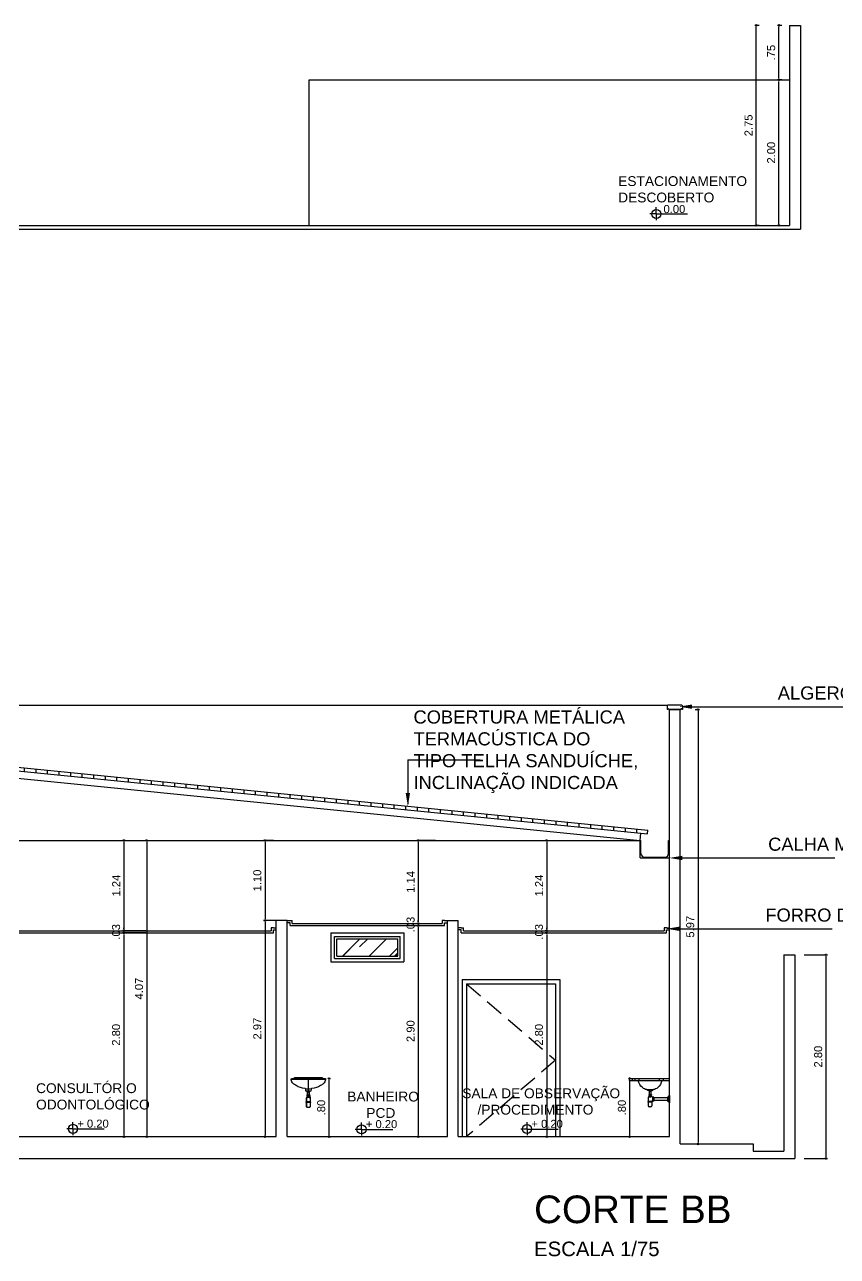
# Model space of a CAD drawing. Header units: millimetres. Extents: x 2125 to 3408, y 1171 to 1686.
# Drawn here: x 2574.55 to 2585.71, y 1492.96 to 1509.88 of the extents above; entities that cross this region are included whole.
import ezdxf

# ---------------------------------------------------------------- set-up
doc = ezdxf.new("R2010")
doc.units = ezdxf.units.MM
doc.linetypes.add('CONTINU', pattern=[0])
doc.linetypes.add('HIDDEN', pattern=[0.375, 0.25, -0.125])
for name, color, linetype in [('cobertura', 1, 'Continuous'), ('cotas', 7, 'Continuous'), ('ESQUADRIA', 3, 'Continuous'), ('Esquadrias_Portas', 2, 'Continuous'), ('LAYOUT', 7, 'Continuous'), ('PAREDE', 4, 'Continuous'), ('Piso_Calçada', 3, 'Continuous'), ('TEXTO01', 7, 'Continuous'), ('TEXTO02', 3, 'Continuous'), ('TEXTO03', 2, 'Continuous')]:
    doc.layers.add(name, color=color, linetype=linetype)
doc.styles.add('ROMANS', font='arial.ttf')
doc.styles.get("Standard").update_dxf_attribs({"font": 'arial.ttf'})
doc.styles.add('TEXTO1', font='swissko.ttf', dxfattribs={"width": 0.6, "height": 0.1})
doc.dimstyles.new('ESCALA75', dxfattribs={"dimtxt": 0.11, "dimasz": 0.02, "dimexe": 0.02, "dimexo": 0.04, "dimgap": 0.05, "dimtad": 1, "dimzin": 4, "dimdsep": 46, "dimtxsty": 'ROMANS', "dimblk1": 'PPC', "dimblk2": 'PPC', "dimsah": 1, "dimcen": 0.02, "dimclrd": 7, "dimclre": 7, "dimclrt": 3, "dimazin": 1, "dimtfac": 1, "dimtix": 1, "dimtmove": 0, "dimatfit": 3, "dimldrblk": 'PPC', "dimfxl": 0, "dimtolj": 1, "dimtzin": 12, "dimarcsym": 0})

# ---------------------------------------------------------------- blocks, each defined once
blk = doc.blocks.new('PPC')
at = {"color": 2}
blk.add_circle((0, 0), 0.5, dxfattribs=at)
blk = doc.blocks.new('*D357')
at = {"color": 7, "lineweight": -2, "transparency": 16777216}
for p, q in [((2582.86, 1495.4), (2582.88, 1495.4)), ((2582.86, 1495.38), (2582.86, 1494.62)), ((2582.904, 1494.6), (2582.84, 1494.6))]:
    blk.add_line(p, q, dxfattribs=at)
at = {"layer": 'DEFPOINTS', "color": 0, "transparency": 16777216}
for p in [(2582.855, 1495.4), (2582.86, 1494.6), (2582.944, 1494.6)]:
    blk.add_point(p, dxfattribs=at)
at = {"color": 7, "lineweight": -2, "transparency": 16777216, "xscale": 0.02, "yscale": 0.02, "zscale": 0.02}
for p, rotation in [((2582.86, 1495.4), 90), ((2582.86, 1494.6), 270)]:
    blk.add_blockref('PPC', p, dxfattribs=dict(at, rotation=rotation))
at = {"color": 3, "transparency": 16777216, "insert": (2582.754, 1495), "char_height": 0.11, "attachment_point": 5, "rotation": 90, "style": 'ROMANS'}
blk.add_mtext('\\A1;.80', dxfattribs=at)
blk = doc.blocks.new('*D358')
at = {"color": 7, "lineweight": -2, "transparency": 16777216}
for p, q in [((2578.729, 1495.4), (2578.749, 1495.4)), ((2578.729, 1495.38), (2578.729, 1494.62)), ((2578.729, 1494.6), (2578.749, 1494.6))]:
    blk.add_line(p, q, dxfattribs=at)
at = {"layer": 'DEFPOINTS', "color": 0, "transparency": 16777216}
for p in [(2578.706, 1495.4), (2578.706, 1494.6), (2578.729, 1494.6)]:
    blk.add_point(p, dxfattribs=at)
at = {"color": 7, "lineweight": -2, "transparency": 16777216, "xscale": 0.02, "yscale": 0.02, "zscale": 0.02}
for p, rotation in [((2578.729, 1495.4), 90), ((2578.729, 1494.6), 270)]:
    blk.add_blockref('PPC', p, dxfattribs=dict(at, rotation=rotation))
at = {"color": 3, "transparency": 16777216, "insert": (2578.623, 1495), "char_height": 0.11, "attachment_point": 5, "rotation": 90, "style": 'ROMANS'}
blk.add_mtext('\\A1;.80', dxfattribs=at)
blk = doc.blocks.new('*D359')
at = {"color": 7, "lineweight": -2, "transparency": 16777216}
for p, q in [((2577.966, 1498.67), (2577.831, 1498.67)), ((2577.851, 1498.65), (2577.851, 1497.59)), ((2578.151, 1497.57), (2577.831, 1497.57))]:
    blk.add_line(p, q, dxfattribs=at)
at = {"layer": 'DEFPOINTS', "color": 0, "transparency": 16777216}
for p in [(2578.006, 1498.67), (2577.851, 1497.57), (2578.612, 1497.57)]:
    blk.add_point(p, dxfattribs=at)
at = {"color": 7, "lineweight": -2, "transparency": 16777216, "xscale": 0.02, "yscale": 0.02, "zscale": 0.02}
for p, rotation in [((2577.851, 1498.67), 90), ((2577.851, 1497.57), 270)]:
    blk.add_blockref('PPC', p, dxfattribs=dict(at, rotation=rotation))
at = {"color": 3, "transparency": 16777216, "insert": (2577.745, 1498.12), "char_height": 0.11, "attachment_point": 5, "rotation": 90, "style": 'ROMANS'}
blk.add_mtext('\\A1;1.10', dxfattribs=at)
blk = doc.blocks.new('*D360')
at = {"color": 7, "lineweight": -2, "transparency": 16777216}
for p, q in [((2577.966, 1497.57), (2577.831, 1497.57)), ((2577.851, 1497.55), (2577.851, 1494.62)), ((2577.966, 1494.6), (2577.831, 1494.6))]:
    blk.add_line(p, q, dxfattribs=at)
at = {"layer": 'DEFPOINTS', "color": 0, "transparency": 16777216}
for p in [(2578.006, 1497.57), (2577.851, 1494.6), (2578.006, 1494.6)]:
    blk.add_point(p, dxfattribs=at)
at = {"color": 7, "lineweight": -2, "transparency": 16777216, "xscale": 0.02, "yscale": 0.02, "zscale": 0.02}
for p, rotation in [((2577.851, 1497.57), 90), ((2577.851, 1494.6), 270)]:
    blk.add_blockref('PPC', p, dxfattribs=dict(at, rotation=rotation))
at = {"color": 3, "transparency": 16777216, "insert": (2577.745, 1496.085), "char_height": 0.11, "attachment_point": 5, "rotation": 90, "style": 'ROMANS'}
blk.add_mtext('\\A1;2.97', dxfattribs=at)
blk = doc.blocks.new('*D361')
at = {"color": 7, "lineweight": -2, "transparency": 16777216}
for p, q in [((2575.911, 1498.67), (2575.891, 1498.67)), ((2575.911, 1498.65), (2575.911, 1497.45)), ((2576.211, 1497.43), (2575.891, 1497.43))]:
    blk.add_line(p, q, dxfattribs=at)
at = {"layer": 'DEFPOINTS', "color": 0, "transparency": 16777216}
for p in [(2575.918, 1498.67), (2575.911, 1497.43), (2576.523, 1497.43)]:
    blk.add_point(p, dxfattribs=at)
at = {"color": 7, "lineweight": -2, "transparency": 16777216, "xscale": 0.02, "yscale": 0.02, "zscale": 0.02}
for p, rotation in [((2575.911, 1498.67), 90), ((2575.911, 1497.43), 270)]:
    blk.add_blockref('PPC', p, dxfattribs=dict(at, rotation=rotation))
at = {"color": 3, "transparency": 16777216, "insert": (2575.806, 1498.05), "char_height": 0.11, "attachment_point": 5, "rotation": 90, "style": 'ROMANS'}
blk.add_mtext('\\A1;1.24', dxfattribs=at)
blk = doc.blocks.new('*D362')
at = {"color": 7, "lineweight": -2, "transparency": 16777216}
for p, q in [((2575.929, 1497.43), (2575.891, 1497.43)), ((2575.919, 1497.4), (2575.891, 1497.4)), ((2575.911, 1497.45), (2575.911, 1497.47)), ((2575.911, 1497.43), (2575.911, 1497.4)), ((2575.911, 1497.38), (2575.911, 1497.36))]:
    blk.add_line(p, q, dxfattribs=at)
at = {"layer": 'DEFPOINTS', "color": 0, "transparency": 16777216}
for p in [(2575.911, 1497.4), (2575.959, 1497.4), (2575.969, 1497.43)]:
    blk.add_point(p, dxfattribs=at)
at = {"color": 7, "lineweight": -2, "transparency": 16777216, "xscale": 0.02, "yscale": 0.02, "zscale": 0.02}
for p, rotation in [((2575.911, 1497.43), 270), ((2575.911, 1497.4), 90)]:
    blk.add_blockref('PPC', p, dxfattribs=dict(at, rotation=rotation))
at = {"color": 3, "transparency": 16777216, "insert": (2575.805, 1497.415), "char_height": 0.11, "attachment_point": 5, "rotation": 90, "style": 'ROMANS'}
blk.add_mtext('\\A1;.03', dxfattribs=at)
blk = doc.blocks.new('*D363')
at = {"color": 7, "lineweight": -2, "transparency": 16777216}
for p, q in [((2576.211, 1497.4), (2575.891, 1497.4)), ((2575.911, 1497.38), (2575.911, 1494.62)), ((2575.911, 1494.6), (2575.931, 1494.6))]:
    blk.add_line(p, q, dxfattribs=at)
at = {"layer": 'DEFPOINTS', "color": 0, "transparency": 16777216}
for p in [(2576.513, 1497.4), (2575.907, 1494.6), (2575.911, 1494.6)]:
    blk.add_point(p, dxfattribs=at)
at = {"color": 7, "lineweight": -2, "transparency": 16777216, "xscale": 0.02, "yscale": 0.02, "zscale": 0.02}
for p, rotation in [((2575.911, 1497.4), 90), ((2575.911, 1494.6), 270)]:
    blk.add_blockref('PPC', p, dxfattribs=dict(at, rotation=rotation))
at = {"color": 3, "transparency": 16777216, "insert": (2575.805, 1496), "char_height": 0.11, "attachment_point": 5, "rotation": 90, "style": 'ROMANS'}
blk.add_mtext('\\A1;2.80', dxfattribs=at)
blk = doc.blocks.new('*D364')
at = {"color": 7, "lineweight": -2, "transparency": 16777216}
for p, q in [((2579.796, 1497.5), (2579.977, 1497.5)), ((2579.957, 1497.48), (2579.957, 1494.62)), ((2579.957, 1494.6), (2579.937, 1494.6))]:
    blk.add_line(p, q, dxfattribs=at)
at = {"layer": 'DEFPOINTS', "color": 0, "transparency": 16777216}
for p in [(2579.756, 1497.5), (2579.957, 1494.6), (2579.957, 1494.6)]:
    blk.add_point(p, dxfattribs=at)
at = {"color": 7, "lineweight": -2, "transparency": 16777216, "xscale": 0.02, "yscale": 0.02, "zscale": 0.02}
for p, rotation in [((2579.957, 1497.5), 90), ((2579.957, 1494.6), 270)]:
    blk.add_blockref('PPC', p, dxfattribs=dict(at, rotation=rotation))
at = {"color": 3, "transparency": 16777216, "insert": (2579.851, 1496.05), "char_height": 0.11, "attachment_point": 5, "rotation": 90, "style": 'ROMANS'}
blk.add_mtext('\\A1;2.90', dxfattribs=at)
blk = doc.blocks.new('*D365')
at = {"color": 7, "lineweight": -2, "transparency": 16777216}
for p, q in [((2580.192, 1498.67), (2579.937, 1498.67)), ((2579.957, 1498.65), (2579.957, 1497.55)), ((2579.968, 1497.53), (2579.937, 1497.53))]:
    blk.add_line(p, q, dxfattribs=at)
at = {"layer": 'DEFPOINTS', "color": 0, "transparency": 16777216}
for p in [(2580.232, 1498.67), (2579.957, 1497.53), (2580.008, 1497.53)]:
    blk.add_point(p, dxfattribs=at)
at = {"color": 7, "lineweight": -2, "transparency": 16777216, "xscale": 0.02, "yscale": 0.02, "zscale": 0.02}
for p, rotation in [((2579.957, 1498.67), 90), ((2579.957, 1497.53), 270)]:
    blk.add_blockref('PPC', p, dxfattribs=dict(at, rotation=rotation))
at = {"color": 3, "transparency": 16777216, "insert": (2579.852, 1498.1), "char_height": 0.11, "attachment_point": 5, "rotation": 90, "style": 'ROMANS'}
blk.add_mtext('\\A1;1.14', dxfattribs=at)
blk = doc.blocks.new('*D366')
at = {"color": 7, "lineweight": -2, "transparency": 16777216}
for p, q in [((2579.957, 1497.55), (2579.957, 1497.57)), ((2579.968, 1497.53), (2579.937, 1497.53)), ((2579.957, 1497.53), (2579.957, 1497.5)), ((2579.957, 1497.5), (2579.977, 1497.5)), ((2579.957, 1497.48), (2579.957, 1497.46))]:
    blk.add_line(p, q, dxfattribs=at)
at = {"layer": 'DEFPOINTS', "color": 0, "transparency": 16777216}
for p in [(2579.957, 1497.5), (2579.957, 1497.5), (2580.008, 1497.53)]:
    blk.add_point(p, dxfattribs=at)
at = {"color": 7, "lineweight": -2, "transparency": 16777216, "xscale": 0.02, "yscale": 0.02, "zscale": 0.02}
for p, rotation in [((2579.957, 1497.53), 270), ((2579.957, 1497.5), 90)]:
    blk.add_blockref('PPC', p, dxfattribs=dict(at, rotation=rotation))
at = {"color": 3, "transparency": 16777216, "insert": (2579.851, 1497.515), "char_height": 0.11, "attachment_point": 5, "rotation": 90, "style": 'ROMANS'}
blk.add_mtext('\\A1;.03', dxfattribs=at)
blk = doc.blocks.new('*D367')
at = {"color": 7, "lineweight": -2, "transparency": 16777216}
for p, q in [((2581.721, 1498.67), (2581.701, 1498.67)), ((2581.721, 1498.65), (2581.721, 1497.45)), ((2581.721, 1497.43), (2581.701, 1497.43))]:
    blk.add_line(p, q, dxfattribs=at)
at = {"layer": 'DEFPOINTS', "color": 0, "transparency": 16777216}
for p in [(2581.721, 1498.67), (2581.721, 1497.43), (2581.721, 1497.43)]:
    blk.add_point(p, dxfattribs=at)
at = {"color": 7, "lineweight": -2, "transparency": 16777216, "xscale": 0.02, "yscale": 0.02, "zscale": 0.02}
for p, rotation in [((2581.721, 1498.67), 90), ((2581.721, 1497.43), 270)]:
    blk.add_blockref('PPC', p, dxfattribs=dict(at, rotation=rotation))
at = {"color": 3, "transparency": 16777216, "insert": (2581.616, 1498.05), "char_height": 0.11, "attachment_point": 5, "rotation": 90, "style": 'ROMANS'}
blk.add_mtext('\\A1;1.24', dxfattribs=at)
blk = doc.blocks.new('*D368')
at = {"color": 7, "lineweight": -2, "transparency": 16777216}
for p, q in [((2581.721, 1497.43), (2581.701, 1497.43)), ((2581.721, 1497.4), (2581.701, 1497.4)), ((2581.721, 1497.45), (2581.721, 1497.47)), ((2581.721, 1497.43), (2581.721, 1497.4)), ((2581.721, 1497.38), (2581.721, 1497.36))]:
    blk.add_line(p, q, dxfattribs=at)
at = {"layer": 'DEFPOINTS', "color": 0, "transparency": 16777216}
for p in [(2581.721, 1497.43), (2581.721, 1497.4), (2581.721, 1497.4)]:
    blk.add_point(p, dxfattribs=at)
at = {"color": 7, "lineweight": -2, "transparency": 16777216, "xscale": 0.02, "yscale": 0.02, "zscale": 0.02}
for p, rotation in [((2581.721, 1497.43), 270), ((2581.721, 1497.4), 90)]:
    blk.add_blockref('PPC', p, dxfattribs=dict(at, rotation=rotation))
at = {"color": 3, "transparency": 16777216, "insert": (2581.615, 1497.415), "char_height": 0.11, "attachment_point": 5, "rotation": 90, "style": 'ROMANS'}
blk.add_mtext('\\A1;.03', dxfattribs=at)
blk = doc.blocks.new('*D369')
at = {"color": 7, "lineweight": -2, "transparency": 16777216}
for p, q in [((2581.721, 1497.4), (2581.701, 1497.4)), ((2581.721, 1497.38), (2581.721, 1494.62)), ((2582.021, 1494.6), (2581.701, 1494.6))]:
    blk.add_line(p, q, dxfattribs=at)
at = {"layer": 'DEFPOINTS', "color": 0, "transparency": 16777216}
for p in [(2581.721, 1497.4), (2581.721, 1494.6), (2582.327, 1494.6)]:
    blk.add_point(p, dxfattribs=at)
at = {"color": 7, "lineweight": -2, "transparency": 16777216, "xscale": 0.02, "yscale": 0.02, "zscale": 0.02}
for p, rotation in [((2581.721, 1497.4), 90), ((2581.721, 1494.6), 270)]:
    blk.add_blockref('PPC', p, dxfattribs=dict(at, rotation=rotation))
at = {"color": 3, "transparency": 16777216, "insert": (2581.615, 1496), "char_height": 0.11, "attachment_point": 5, "rotation": 90, "style": 'ROMANS'}
blk.add_mtext('\\A1;2.80', dxfattribs=at)
blk = doc.blocks.new('*D370')
at = {"color": 7, "lineweight": -2, "transparency": 16777216}
for p, q in [((2583.76, 1500.47), (2583.82, 1500.47)), ((2583.8, 1500.45), (2583.8, 1494.52)), ((2583.76, 1494.5), (2583.82, 1494.5))]:
    blk.add_line(p, q, dxfattribs=at)
at = {"layer": 'DEFPOINTS', "color": 0, "transparency": 16777216}
for p in [(2583.669, 1500.47), (2583.556, 1494.5), (2583.8, 1494.5)]:
    blk.add_point(p, dxfattribs=at)
at = {"color": 7, "lineweight": -2, "transparency": 16777216, "xscale": 0.02, "yscale": 0.02, "zscale": 0.02}
for p, rotation in [((2583.8, 1500.47), 90), ((2583.8, 1494.5), 270)]:
    blk.add_blockref('PPC', p, dxfattribs=dict(at, rotation=rotation))
at = {"color": 3, "transparency": 16777216, "insert": (2583.693, 1497.485), "char_height": 0.11, "attachment_point": 5, "rotation": 90, "style": 'ROMANS'}
blk.add_mtext('\\A1;5.97', dxfattribs=at)
blk = doc.blocks.new('*D371')
at = {"color": 7, "lineweight": -2, "transparency": 16777216}
for p, q in [((2585.257, 1497.1), (2585.577, 1497.1)), ((2585.557, 1497.08), (2585.557, 1494.32)), ((2585.257, 1494.3), (2585.577, 1494.3))]:
    blk.add_line(p, q, dxfattribs=at)
at = {"layer": 'DEFPOINTS', "color": 0, "transparency": 16777216}
for p in [(2585.131, 1497.1), (2585.131, 1494.3), (2585.557, 1494.3)]:
    blk.add_point(p, dxfattribs=at)
at = {"color": 7, "lineweight": -2, "transparency": 16777216, "xscale": 0.02, "yscale": 0.02, "zscale": 0.02}
for p, rotation in [((2585.557, 1497.1), 90), ((2585.557, 1494.3), 270)]:
    blk.add_blockref('PPC', p, dxfattribs=dict(at, rotation=rotation))
at = {"color": 3, "transparency": 16777216, "insert": (2585.451, 1495.7), "char_height": 0.11, "attachment_point": 5, "rotation": 90, "style": 'ROMANS'}
blk.add_mtext('\\A1;2.80', dxfattribs=at)
blk = doc.blocks.new('*D394')
at = {"color": 7, "lineweight": -2, "transparency": 16777216}
for p, q in [((2576.226, 1498.67), (2576.206, 1498.67)), ((2576.226, 1498.65), (2576.226, 1494.62)), ((2576.226, 1494.6), (2576.206, 1494.6))]:
    blk.add_line(p, q, dxfattribs=at)
at = {"layer": 'DEFPOINTS', "color": 0, "transparency": 16777216}
for p in [(2576.226, 1498.67), (2576.226, 1494.6), (2576.226, 1494.6)]:
    blk.add_point(p, dxfattribs=at)
at = {"color": 7, "lineweight": -2, "transparency": 16777216, "xscale": 0.02, "yscale": 0.02, "zscale": 0.02}
for p, rotation in [((2576.226, 1498.67), 90), ((2576.226, 1494.6), 270)]:
    blk.add_blockref('PPC', p, dxfattribs=dict(at, rotation=rotation))
at = {"color": 3, "transparency": 16777216, "insert": (2576.12, 1496.635), "char_height": 0.11, "attachment_point": 5, "rotation": 90, "style": 'ROMANS'}
blk.add_mtext('\\A1;4.07', dxfattribs=at)
blk = doc.blocks.new('new block4')
at = {"layer": 'TEXTO01'}
h = blk.add_hatch(dxfattribs=at)
h.set_pattern_fill('ANGLE', color=256)
h.set_pattern_definition([(0, (-2260.456, -913.906), (0, 6.985), [5.08, -1.905]), (90, (-2260.456, -913.906), (-6.985, 4e-16), [5.08, -1.905])])
h.paths.add_polyline_path([(0, 0), (0, -0.062, 0.414214), (0.062, 0)])
h.paths.add_polyline_path([(0, 0), (0, 0.062, 0.414214), (-0.062, 0)])
for q in [(-0.086, 0), (0, 0.093), (0.429, 0), (0, -0.085)]:
    blk.add_line((0, 0), q, dxfattribs=at)
blk.add_circle((0, 0), 0.0624, dxfattribs=at)
blk = doc.blocks.new('SIFAO-F')
at = {"color": 7}
for p, q in [((0.018, 0), (-0.018, 0)), ((0.018, 0), (0.018, -0.007)), ((-0.03, -0.149), (-0.03, -0.154)), ((-0.03, -0.149), (0.03, -0.149)), ((-0.03, -0.154), (0.03, -0.154)), ((-0.025, -0.093), (-0.025, -0.149)), ((-0.025, -0.159), (0.025, -0.159)), ((-0.025, -0.159), (-0.025, -0.21)), ((-0.018, 0), (-0.018, -0.007)), ((0.018, -0.007), (-0.018, -0.007)), ((-0.018, -0.052), (-0.018, -0.059)), ((0.018, -0.052), (-0.018, -0.052)), ((0.018, -0.059), (-0.018, -0.059)), ((-0.018, -0.072), (-0.018, -0.079)), ((0.018, -0.072), (-0.018, -0.072)), ((0.018, -0.079), (-0.018, -0.079)), ((-0.017, -0.085), (0.017, -0.085)), ((-0.015, -0.007), (-0.015, -0.01)), ((0.015, -0.01), (-0.015, -0.01)), ((-0.015, -0.059), (-0.015, -0.062)), ((0.015, -0.062), (-0.015, -0.062)), ((-0.015, -0.079), (-0.015, -0.082)), ((0.015, -0.082), (-0.015, -0.082)), ((-0.012, -0.01), (-0.012, -0.052)), ((-0.012, -0.062), (-0.012, -0.072)), ((-0.012, -0.082), (-0.012, -0.085)), ((0.012, -0.085), (-0.012, -0.085)), ((0.012, -0.01), (0.012, -0.052)), ((0.012, -0.062), (0.012, -0.072)), ((0.012, -0.082), (0.012, -0.085)), ((0.015, -0.007), (0.015, -0.01)), ((0.015, -0.059), (0.015, -0.062)), ((0.015, -0.079), (0.015, -0.082)), ((0.018, -0.052), (0.018, -0.059)), ((0.018, -0.072), (0.018, -0.079)), ((0.025, -0.093), (0.025, -0.149)), ((0.025, -0.159), (0.025, -0.21)), ((0.03, -0.149), (0.03, -0.154)), ((-0.01, -0.225), (0.01, -0.225))]:
    blk.add_line(p, q, dxfattribs=at)
for centre, radius, start, end in [((-0.03, -0.159), 0.005, 0, 90), ((-0.017, -0.093), 0.008, 90, 180), ((0.017, -0.093), 0.008, 0, 90), ((0.03, -0.159), 0.005, 90, 180), ((-0.01, -0.21), 0.015, 180, 270), ((0.01, -0.21), 0.015, 270, 0)]:
    blk.add_arc(centre, radius, start, end, dxfattribs=at)
blk = doc.blocks.new('*D981')
at = {"color": 7, "lineweight": -2, "transparency": 16777216}
for p, q in [((2584.911, 1509.121), (2584.891, 1509.121)), ((2584.911, 1507.141), (2584.911, 1509.101)), ((2584.911, 1507.121), (2584.891, 1507.121))]:
    blk.add_line(p, q, dxfattribs=at)
at = {"layer": 'DEFPOINTS', "color": 0, "transparency": 16777216}
for p in [(2584.911, 1509.121), (2584.911, 1509.121), (2584.911, 1507.121)]:
    blk.add_point(p, dxfattribs=at)
at = {"color": 7, "lineweight": -2, "transparency": 16777216, "xscale": 0.02, "yscale": 0.02, "zscale": 0.02}
for p, rotation in [((2584.911, 1509.121), 90), ((2584.911, 1507.121), 270)]:
    blk.add_blockref('PPC', p, dxfattribs=dict(at, rotation=rotation))
at = {"color": 3, "transparency": 16777216, "insert": (2584.805, 1508.121), "char_height": 0.11, "attachment_point": 5, "rotation": 90, "style": 'ROMANS'}
blk.add_mtext('\\A1;2.00', dxfattribs=at)
blk = doc.blocks.new('*D982')
at = {"color": 7, "lineweight": -2, "transparency": 16777216}
for p, q in [((2584.951, 1509.871), (2584.891, 1509.871)), ((2584.911, 1509.141), (2584.911, 1509.851)), ((2584.951, 1509.121), (2584.891, 1509.121))]:
    blk.add_line(p, q, dxfattribs=at)
at = {"layer": 'DEFPOINTS', "color": 0, "transparency": 16777216}
for p in [(2584.911, 1509.871), (2585.056, 1509.871), (2585.056, 1509.121)]:
    blk.add_point(p, dxfattribs=at)
at = {"color": 7, "lineweight": -2, "transparency": 16777216, "xscale": 0.02, "yscale": 0.02, "zscale": 0.02}
for p, rotation in [((2584.911, 1509.871), 90), ((2584.911, 1509.121), 270)]:
    blk.add_blockref('PPC', p, dxfattribs=dict(at, rotation=rotation))
at = {"color": 3, "transparency": 16777216, "insert": (2584.805, 1509.496), "char_height": 0.11, "attachment_point": 5, "rotation": 90, "style": 'ROMANS'}
blk.add_mtext('\\A1;.75', dxfattribs=at)
blk = doc.blocks.new('*D983')
at = {"color": 7, "lineweight": -2, "transparency": 16777216}
for p, q in [((2584.64, 1509.871), (2584.58, 1509.871)), ((2584.6, 1507.141), (2584.6, 1509.851)), ((2584.64, 1507.121), (2584.58, 1507.121))]:
    blk.add_line(p, q, dxfattribs=at)
at = {"layer": 'DEFPOINTS', "color": 0, "transparency": 16777216}
for p in [(2584.6, 1509.871), (2585.056, 1509.871), (2585.056, 1507.121)]:
    blk.add_point(p, dxfattribs=at)
at = {"color": 7, "lineweight": -2, "transparency": 16777216, "xscale": 0.02, "yscale": 0.02, "zscale": 0.02}
for p, rotation in [((2584.6, 1509.871), 90), ((2584.6, 1507.121), 270)]:
    blk.add_blockref('PPC', p, dxfattribs=dict(at, rotation=rotation))
at = {"color": 3, "transparency": 16777216, "insert": (2584.494, 1508.496), "char_height": 0.11, "attachment_point": 5, "rotation": 90, "style": 'ROMANS'}
blk.add_mtext('\\A1;2.75', dxfattribs=at)
blk = doc.blocks.new('A$C5BE32366')
at = {"color": 7}
for p, q in [((0.012, 0.225), (0.048, 0.225)), ((0.012, 0.225), (0.012, 0.218)), ((0.012, 0.218), (0.048, 0.218)), ((0.012, 0.173), (0.012, 0.166)), ((0.012, 0.173), (0.048, 0.173)), ((0.015, 0.218), (0.015, 0.215)), ((0.015, 0.215), (0.045, 0.215)), ((0.018, 0.215), (0.018, 0.173)), ((0.042, 0.215), (0.042, 0.173)), ((0.045, 0.218), (0.045, 0.215)), ((0.048, 0.225), (0.048, 0.218)), ((0.048, 0.173), (0.048, 0.166)), ((0, 0.076), (0, 0.071)), ((0.06, 0.076), (0, 0.076)), ((0.06, 0.071), (0, 0.071)), ((0.005, 0.132), (0.005, 0.076)), ((0.055, 0.066), (0.005, 0.066)), ((0.005, 0.066), (0.005, 0.015)), ((0.012, 0.166), (0.048, 0.166)), ((0.012, 0.153), (0.012, 0.146)), ((0.012, 0.153), (0.048, 0.153)), ((0.012, 0.146), (0.048, 0.146)), ((0.055, 0.14), (0.013, 0.14)), ((0.015, 0.166), (0.015, 0.163)), ((0.015, 0.163), (0.045, 0.163)), ((0.015, 0.146), (0.015, 0.143)), ((0.015, 0.143), (0.045, 0.143)), ((0.018, 0.163), (0.018, 0.153)), ((0.018, 0.143), (0.018, 0.14)), ((0.018, 0.14), (0.042, 0.14)), ((0.042, 0.163), (0.042, 0.153)), ((0.042, 0.143), (0.042, 0.14)), ((0.045, 0.166), (0.045, 0.163)), ((0.045, 0.146), (0.045, 0.143)), ((0.048, 0.153), (0.048, 0.146)), ((0.055, 0.066), (0.055, 0.015)), ((0.06, 0.076), (0.06, 0.071)), ((0.07, 0.133), (0.065, 0.133)), ((0.065, 0.133), (0.065, 0.083)), ((0.07, 0.083), (0.065, 0.083)), ((0.07, 0.136), (0.07, 0.08)), ((0.08, 0.136), (0.07, 0.136)), ((0.08, 0.08), (0.07, 0.08)), ((0.08, 0.136), (0.08, 0.08)), ((0.27, 0.127), (0.08, 0.127)), ((0.27, 0.089), (0.08, 0.089)), ((0.27, 0.132), (0.27, 0.084)), ((0.275, 0.137), (0.275, 0.079)), ((0.29, 0.153), (0.29, 0.063)), ((0.295, 0.158), (0.295, 0.058)), ((0.04, 0), (0.02, 0))]:
    blk.add_line(p, q, dxfattribs=at)
for centre, radius, start, end in [((0, 0.066), 0.005, 0, 90), ((0.013, 0.132), 0.008, 90, 180), ((0.02, 0.015), 0.015, 180, 270), ((0.04, 0.015), 0.015, 270, 0), ((0.052, 0.126), 0.0147, 30.5117, 79.5043), ((0.065, 0.076), 0.01, 90, 180), ((0.06, 0.066), 0.005, 90, 180), ((0.275, 0.132), 0.005, 90, 180), ((0.275, 0.084), 0.005, 180, 270), ((0.275, 0.152), 0.015, 270, 0), ((0.275, 0.064), 0.015, 0, 90), ((0.295, 0.153), 0.005, 90, 180), ((0.295, 0.063), 0.005, 180, 270)]:
    blk.add_arc(centre, radius, start, end, dxfattribs=at)

msp = doc.modelspace()

# ---------------------------------------------------------------- hatches: boundary and pattern name
h = msp.add_hatch()
h.set_pattern_fill('ANGLE', color=256)
h.set_pattern_definition([(0, (0.606, 0.622), (0, 6.985), [5.08, -1.905]), (90, (0.606, 0.622), (-6.985, 4e-16), [5.08, -1.905])])
h.paths.add_polyline_path([(2583.3456, 1498.4404), (2583.0656, 1498.4404, -0.4142136), (2583.0156, 1498.4904), (2583.0156, 1498.6704), (2583.0056, 1498.6704), (2583.0056, 1498.4304), (2583.4056, 1498.4304), (2583.4056, 1498.6704), (2583.3956, 1498.6704), (2583.3956, 1498.4904, -0.4142136)])
h = msp.add_hatch()
h.set_pattern_fill('AR-RROOF', color=1, scale=0.015, angle=45)
h.paths.add_polyline_path([(2539.9256, 1497.1204), (2539.0856, 1497.1204), (2539.0856, 1496.4804), (2539.9256, 1496.4804)])
h.paths.add_polyline_path([(2541.2756, 1497.1204), (2540.4356, 1497.1204), (2540.4356, 1496.4804), (2541.2756, 1496.4804)])
h.paths.add_polyline_path([(2543.1556, 1497.1204), (2542.2356, 1497.1204), (2542.2356, 1496.4804), (2543.1556, 1496.4804)])
h.paths.add_polyline_path([(2544.0756, 1497.1204), (2543.1556, 1497.1204), (2543.1556, 1496.4804), (2544.0756, 1496.4804)])
h.paths.add_polyline_path([(2546.4056, 1497.1204), (2545.4856, 1497.1204), (2545.4856, 1496.4804), (2546.4056, 1496.4804)])
h.paths.add_polyline_path([(2547.3256, 1497.1204), (2546.4056, 1497.1204), (2546.4056, 1496.4804), (2547.3256, 1496.4804)])
h.paths.add_polyline_path([(2549.7506, 1497.1204), (2548.9106, 1497.1204), (2548.9106, 1496.4804), (2549.7506, 1496.4804)])
h.paths.add_polyline_path([(2561.1056, 1497.1204), (2560.1856, 1497.1204), (2560.1856, 1496.4804), (2561.1056, 1496.4804)])
h.paths.add_polyline_path([(2562.0256, 1497.1204), (2561.1056, 1497.1204), (2561.1056, 1496.4804), (2562.0256, 1496.4804)])
h.paths.add_polyline_path([(2563.8256, 1497.3204), (2562.9856, 1497.3204), (2562.9856, 1497.0804), (2563.8256, 1497.0804)])
h.paths.add_polyline_path([(2565.6056, 1497.1204), (2564.6856, 1497.1204), (2564.6856, 1496.4804), (2565.6056, 1496.4804)])
h.paths.add_polyline_path([(2566.5256, 1497.1204), (2565.6056, 1497.1204), (2565.6056, 1496.4804), (2566.5256, 1496.4804)])
h.paths.add_polyline_path([(2568.4556, 1497.1204), (2567.5356, 1497.1204), (2567.5356, 1496.4804), (2568.4556, 1496.4804)])
h.paths.add_polyline_path([(2569.3756, 1497.1204), (2568.4556, 1497.1204), (2568.4556, 1496.4804), (2569.3756, 1496.4804)])
h.paths.add_polyline_path([(2579.6756, 1497.3204), (2578.8356, 1497.3204), (2578.8356, 1497.0804), (2579.6756, 1497.0804)])
h.paths.add_polyline_path([(2553.4056, 1496.7004), (2550.7056, 1496.7004), (2550.7056, 1494.6004), (2553.4056, 1494.6004)])
h.paths.add_polyline_path([(2553.4056, 1497.9004), (2550.7056, 1497.9004), (2550.7056, 1497.4704), (2550.7056, 1496.7304), (2553.4056, 1496.7304)])
h.paths.add_polyline_path([(2555.1056, 1497.9004), (2553.5556, 1497.9004), (2553.5556, 1497.2304), (2555.1056, 1497.2304)])
h.paths.add_polyline_path([(2555.1056, 1497.2004), (2553.5556, 1497.2004), (2553.5556, 1496.7304), (2555.1056, 1496.7304)])
h.paths.add_polyline_path([(2555.1056, 1496.7004), (2553.5556, 1496.7004), (2553.5556, 1494.6004), (2555.1056, 1494.6004)])
h.paths.add_polyline_path([(2557.9056, 1497.4704), (2557.9056, 1497.9004), (2555.1356, 1497.9004), (2555.1356, 1496.7304), (2557.9056, 1496.7304)])
h.paths.add_polyline_path([(2557.9056, 1496.7004), (2555.1356, 1496.7004), (2555.1356, 1494.6004), (2557.9056, 1494.6004)])
h.paths.add_polyline_path([(2556.136, 1494.7045, -1), (2556.0111, 1494.7045, -1)], flags=16)
h.paths.add_polyline_path([(2552.8076, 1496.1893), (2552.8076, 1496.5434), (2552.5809, 1496.5434), (2552.5809, 1496.1893)], flags=24)
h.paths.add_polyline_path([(2550.9938, 1495.8596), (2550.9938, 1496.2137), (2550.7671, 1496.2137), (2550.7671, 1495.8596)], flags=24)
h.paths.add_polyline_path([(2551.8513, 1496.4658), (2551.8513, 1496.8199), (2551.6246, 1496.8199), (2551.6246, 1496.4658)], flags=9)
h.paths.add_polyline_path([(2554.7849, 1494.8184), (2557.6806, 1494.8184), (2557.6806, 1495.0791), (2554.7849, 1495.0791)], flags=9)
h.paths.add_polyline_path([(2557.6919, 1495.8596), (2557.6919, 1496.2137), (2557.4652, 1496.2137), (2557.4652, 1495.8596)], flags=24)
h.paths.add_polyline_path([(2556.0982, 1494.6607), (2556.5769, 1494.6607), (2556.5769, 1494.8915), (2556.0982, 1494.8915)], flags=24)
at = {"layer": 'cobertura'}
h = msp.add_hatch(dxfattribs=at)
h.set_pattern_fill('ANSI31', color=256, scale=0.05, angle=45)
h.set_pattern_definition([(90, (391.25774, 892.39536), (-0.15875, 3e-17), [])])
h.paths.add_polyline_path([(2569.9256, 1500.1292), (2569.9256, 1500.0789), (2583.1056, 1498.7609), (2583.1106, 1498.8107)])

# ---------------------------------------------------------------- linework, layer by layer
for p, q in [((2538.9256, 1500.5304), (2583.3856, 1500.5304)), ((2583.7177, 1500.5087), (2585.8123, 1500.5087)), ((2579.8132, 1499.7789), (2580.8076, 1499.7789)), ((2579.8132, 1499.7789), (2579.8132, 1499.1712)), ((2559.8056, 1498.6704), (2583.0056, 1498.6704)), ((2583.0056, 1498.4304), (2583.0056, 1498.6704)), ((2583.0056, 1498.6704), (2583.0156, 1498.6704)), ((2583.0156, 1498.4904), (2583.0156, 1498.6704)), ((2583.3956, 1498.4904), (2583.3956, 1498.6704)), ((2583.3956, 1498.6704), (2583.4056, 1498.6704)), ((2583.0056, 1498.4304), (2583.4056, 1498.4304)), ((2583.0656, 1498.4404), (2583.3456, 1498.4404)), ((2583.5856, 1498.4304), (2585.6803, 1498.4304)), ((2578.1556, 1497.5704), (2578.2256, 1497.5704)), ((2578.2256, 1497.5304), (2578.2256, 1497.5704)), ((2580.3156, 1497.5704), (2580.2856, 1497.5704)), ((2580.2856, 1497.5704), (2580.2856, 1497.5304)), ((2580.3156, 1497.5704), (2580.3556, 1497.5704)), ((2572.1956, 1497.4004), (2577.9656, 1497.4004)), ((2572.2256, 1497.4304), (2577.9356, 1497.4304)), ((2577.9656, 1497.4704), (2577.9356, 1497.4704)), ((2577.9356, 1497.4704), (2577.9356, 1497.4304)), ((2577.9656, 1497.4704), (2578.0056, 1497.4704)), ((2577.9656, 1497.4004), (2577.9656, 1497.4404)), ((2577.9656, 1497.4404), (2578.0056, 1497.4404)), ((2578.1956, 1497.5404), (2578.1556, 1497.5404)), ((2578.1956, 1497.5004), (2578.1956, 1497.5404)), ((2578.1956, 1497.5004), (2580.3156, 1497.5004)), ((2578.2256, 1497.5304), (2580.2856, 1497.5304)), ((2580.3156, 1497.5004), (2580.3156, 1497.5404)), ((2580.3156, 1497.5404), (2580.3556, 1497.5404)), ((2580.5456, 1497.4704), (2580.5056, 1497.4704)), ((2580.5456, 1497.4404), (2580.5056, 1497.4404)), ((2580.5456, 1497.4704), (2580.5756, 1497.4704)), ((2580.5456, 1497.4004), (2580.5456, 1497.4404)), ((2580.5456, 1497.4004), (2583.3656, 1497.4004)), ((2580.5756, 1497.4304), (2580.5756, 1497.4704)), ((2580.5756, 1497.4304), (2583.3356, 1497.4304)), ((2583.3356, 1497.4704), (2583.3356, 1497.4304)), ((2583.3656, 1497.4704), (2583.3356, 1497.4704)), ((2583.3656, 1497.4704), (2583.4056, 1497.4704)), ((2583.3656, 1497.4004), (2583.3656, 1497.4404)), ((2583.3656, 1497.4404), (2583.4056, 1497.4404)), ((2583.5472, 1497.4567), (2585.6418, 1497.4567)), ((2582.8555, 1495.4004), (2582.8555, 1495.3704))]:
    msp.add_line(p, q)
at = {"color": 1, "linetype": 'HIDDEN'}
for p, q in [((2580.6206, 1496.7004), (2581.8406, 1495.6504)), ((2581.8406, 1495.6504), (2580.6206, 1494.6004))]:
    msp.add_line(p, q, dxfattribs=at)
for centre, start, end in [((2583.0656, 1498.4904), 180, 270), ((2583.3456, 1498.4904), 270, 0)]:
    msp.add_arc(centre, 0.05, start, end)
at = {"layer": 'cobertura'}
for p, q in [((2569.9256, 1500.1292), (2583.1106, 1498.8107)), ((2569.9256, 1500.0789), (2583.1056, 1498.7609)), ((2569.9256, 1499.9784), (2583.0056, 1498.6704)), ((2583.0056, 1498.6704), (2583.0156, 1498.7699)), ((2583.1056, 1498.7609), (2583.1106, 1498.8107))]:
    msp.add_line(p, q, dxfattribs=at)
at = {"layer": 'DEFPOINTS'}
msp.add_lwpolyline([(2578.2368, 1495.331, -0.1610046), (2578.2098, 1495.381, -0.1250251), (2578.2098, 1495.385), (2578.2131, 1495.3977, -0.3733533), (2578.2169, 1495.401), (2578.2418, 1495.401, 0.0549598), (2578.2428, 1495.4011, 0.2058923), (2578.254, 1495.4081, -0.258766), (2578.2586, 1495.411), (2578.4463, 1495.411), (2578.6339, 1495.411, -0.258766), (2578.6385, 1495.4081, 0.2058923), (2578.6498, 1495.4011, 0.0549598), (2578.6507, 1495.401), (2578.6757, 1495.401, -0.3733533), (2578.6795, 1495.3977), (2578.6828, 1495.385, -0.1250251), (2578.6828, 1495.381, -0.1610046), (2578.6558, 1495.331, -0.0560036), (2578.6133, 1495.301, -0.1145145), (2578.495, 1495.2618, 0.0624857), (2578.4886, 1495.2609, 0.2410869), (2578.4833, 1495.2545), (2578.4794, 1495.2269, -0.3670568), (2578.4778, 1495.2255), (2578.4643, 1495.2255), (2578.4643, 1495.2185), (2578.4613, 1495.2185), (2578.4613, 1495.2155), (2578.4583, 1495.2155), (2578.4583, 1495.1735), (2578.4643, 1495.1735), (2578.4643, 1495.1665), (2578.4613, 1495.1665), (2578.4613, 1495.1635), (2578.4583, 1495.1635), (2578.4583, 1495.1535), (2578.4643, 1495.1535), (2578.4643, 1495.1465), (2578.4613, 1495.1465), (2578.4613, 1495.1435), (2578.4583, 1495.1435), (2578.4583, 1495.1405), (2578.4633, 1495.1405, -0.4142136), (2578.4713, 1495.1325), (2578.4713, 1495.0765), (2578.4763, 1495.0765), (2578.4763, 1495.0715, 0.4142136), (2578.4713, 1495.0665), (2578.4713, 1495.0155, -0.4142136), (2578.4563, 1495.0005), (2578.4363, 1495.0005, -0.4142136), (2578.4213, 1495.0155), (2578.4213, 1495.0665, 0.4142136), (2578.4163, 1495.0715), (2578.4163, 1495.0765), (2578.4213, 1495.0765), (2578.4213, 1495.1325, -0.4142136), (2578.4293, 1495.1405), (2578.4343, 1495.1405), (2578.4343, 1495.1435), (2578.4313, 1495.1435), (2578.4313, 1495.1465), (2578.4283, 1495.1465), (2578.4283, 1495.1535), (2578.4343, 1495.1535), (2578.4343, 1495.1635), (2578.4313, 1495.1635), (2578.4313, 1495.1665), (2578.4283, 1495.1665), (2578.4283, 1495.1735), (2578.4343, 1495.1735), (2578.4343, 1495.2155), (2578.4313, 1495.2155), (2578.4313, 1495.2185), (2578.4283, 1495.2185), (2578.4283, 1495.2255), (2578.4147, 1495.2255, -0.3670568), (2578.4131, 1495.2269), (2578.4093, 1495.2545, 0.2410869), (2578.404, 1495.2609, 0.0624857), (2578.3975, 1495.2618, -0.1145145), (2578.2793, 1495.301, -0.0560036)], format="xyb", close=True, dxfattribs=at)
at = {"layer": 'ESQUADRIA'}
for p, q in [((2578.7556, 1497.4004), (2579.7556, 1497.4004)), ((2578.7556, 1497.4004), (2578.7556, 1497.0004)), ((2579.7556, 1497.4004), (2579.7556, 1497.0004)), ((2578.8056, 1497.0504), (2578.8056, 1497.3504)), ((2578.8056, 1497.3504), (2579.7056, 1497.3504)), ((2578.8356, 1497.0804), (2578.8356, 1497.3204)), ((2578.8356, 1497.3204), (2579.6756, 1497.3204)), ((2579.6756, 1497.0804), (2579.6756, 1497.3204)), ((2579.7056, 1497.0504), (2579.7056, 1497.3504)), ((2578.8056, 1497.0504), (2579.7056, 1497.0504)), ((2578.8356, 1497.0804), (2579.6756, 1497.0804)), ((2578.7556, 1497.0004), (2579.7556, 1497.0004))]:
    msp.add_line(p, q, dxfattribs=at)
at = {"layer": 'Esquadrias_Portas'}
for p, q in [((2580.5606, 1496.7604), (2581.9006, 1496.7604)), ((2580.5606, 1496.7604), (2580.5606, 1494.6004)), ((2581.9006, 1496.7604), (2581.9006, 1494.6004)), ((2580.6206, 1496.7004), (2581.8406, 1496.7004)), ((2580.6206, 1496.7004), (2580.6206, 1494.6004)), ((2581.8406, 1496.7004), (2581.8406, 1494.6004))]:
    msp.add_line(p, q, dxfattribs=at)
at = {"layer": 'LAYOUT', "color": 3}
for p, q in [((2578.4463, 1495.228), (2578.4463, 1495.416)), ((2582.8555, 1495.4004), (2583.4056, 1495.4004)), ((2582.8555, 1495.3704), (2583.4056, 1495.3704))]:
    msp.add_line(p, q, dxfattribs=at)
at = {"layer": 'LAYOUT', "color": 7}
for p, q in [((2582.8993, 1495.3704), (2582.8993, 1495.4004)), ((2582.9348, 1495.3704), (2582.9348, 1495.4004)), ((2582.9896, 1495.3704), (2582.9896, 1495.4004)), ((2583.2715, 1495.3704), (2583.2715, 1495.4004)), ((2583.3263, 1495.3704), (2583.3263, 1495.4004))]:
    msp.add_line(p, q, dxfattribs=at)
at = {"layer": 'LAYOUT', "color": 3}
for points in [[(2578.6833, 1495.3835), (2578.4463, 1495.3835), (2578.2093, 1495.3835)], [(2578.6507, 1495.401), (2578.4463, 1495.401), (2578.2418, 1495.401)]]:
    msp.add_lwpolyline(points, dxfattribs=at)
for points in [[(2583.1406, 1495.2331), (2583.1081, 1495.2331, -0.3292536), (2583.1061, 1495.2345), (2583.1047, 1495.2392, 0.3194288), (2583.0955, 1495.2463, -0.1355657), (2583.0358, 1495.2737, -0.1679397), (2582.9792, 1495.3704)], [(2583.302, 1495.3704, -0.1679397), (2583.2454, 1495.2737, -0.1355657), (2583.1857, 1495.2463, 0.3194288), (2583.1765, 1495.2392), (2583.175, 1495.2345, -0.3292536), (2583.1731, 1495.2331), (2583.1406, 1495.2331)]]:
    msp.add_lwpolyline(points, format="xyb", dxfattribs=at)
at = {"layer": 'LAYOUT'}
msp.add_lwpolyline([(2583.1857, 1495.2463, -0.0232549), (2583.1406, 1495.2451, -0.0232549), (2583.0955, 1495.2463)], format="xyb", dxfattribs=at)
at = {"layer": 'LAYOUT', "color": 3}
msp.add_arc((2578.4463, 1495.7931), 0.5341, 265.70483, 274.29517, dxfattribs=at)
at = {"layer": 'LAYOUT'}
for points in [[(2583.7177, 1500.4787), (2583.5377, 1500.5087), (2583.7177, 1500.5387)], [(2579.8432, 1499.3204), (2579.8132, 1499.1404), (2579.7832, 1499.3204)], [(2583.5856, 1498.4004), (2583.4056, 1498.4304), (2583.5856, 1498.4604)], [(2583.5472, 1497.4267), (2583.3672, 1497.4567), (2583.5472, 1497.4867)]]:
    msp.add_solid(points, dxfattribs=at)
at = {"layer": 'PAREDE', "linetype": 'Continuous'}
for p, q in [((2585.0556, 1509.8707), (2585.0556, 1507.1207)), ((2585.0556, 1509.8707), (2585.2056, 1509.8707)), ((2585.2056, 1509.8707), (2585.2056, 1507.0707)), ((2578.4556, 1509.1207), (2585.0556, 1509.1207)), ((2578.4556, 1507.1207), (2578.4556, 1509.1207)), ((2524.5406, 1507.0707), (2585.2056, 1507.0707)), ((2571.9156, 1507.1207), (2585.0556, 1507.1207)), ((2572.1556, 1494.6004), (2578.0056, 1494.6004)), ((2578.1556, 1494.6004), (2580.3556, 1494.6004)), ((2580.5056, 1494.6004), (2583.4056, 1494.6004)), ((2583.5556, 1494.5004), (2584.5556, 1494.5004)), ((2584.5556, 1494.5004), (2584.5556, 1494.4004)), ((2584.5556, 1494.4004), (2584.9806, 1494.4004)), ((2524.5406, 1494.3004), (2585.1306, 1494.3004))]:
    msp.add_line(p, q, dxfattribs=at)
at = {"layer": 'PAREDE'}
for p, q in [((2583.3756, 1500.5204), (2583.3856, 1500.5304)), ((2583.3756, 1500.5204), (2583.3756, 1500.4704)), ((2583.3856, 1500.4704), (2583.3756, 1500.4704)), ((2583.5756, 1500.5304), (2583.3856, 1500.5304)), ((2583.3956, 1500.4804), (2583.3856, 1500.4804)), ((2583.3856, 1500.4804), (2583.3856, 1500.4704)), ((2583.3956, 1500.4704), (2583.3956, 1500.4804)), ((2583.5656, 1500.4704), (2583.3956, 1500.4704)), ((2583.4056, 1494.6004), (2583.4056, 1500.4704)), ((2583.4056, 1500.4704), (2583.5556, 1500.4704)), ((2583.4056, 1500.4704), (2583.5656, 1500.4704)), ((2583.5556, 1494.5004), (2583.5556, 1500.4704)), ((2583.5756, 1500.4804), (2583.5656, 1500.4804)), ((2583.5656, 1500.4804), (2583.5656, 1500.4704)), ((2583.5856, 1500.5204), (2583.5756, 1500.5304)), ((2583.5756, 1500.4704), (2583.5756, 1500.4804)), ((2583.5856, 1500.4704), (2583.5756, 1500.4704)), ((2583.5856, 1500.5204), (2583.5856, 1500.4704)), ((2578.0056, 1494.6004), (2578.0056, 1497.5704)), ((2578.1556, 1497.5704), (2578.0056, 1497.5704)), ((2578.1556, 1494.6004), (2578.1556, 1497.5704)), ((2580.3556, 1494.6004), (2580.3556, 1497.5704)), ((2580.3556, 1497.5704), (2580.5056, 1497.5704)), ((2580.5056, 1494.6004), (2580.5056, 1497.5704)), ((2584.9806, 1497.1004), (2585.1306, 1497.1004)), ((2584.9806, 1497.1004), (2584.9806, 1494.4004)), ((2585.1306, 1497.1004), (2585.1306, 1494.3004))]:
    msp.add_line(p, q, dxfattribs=at)

# ---------------------------------------------------------------- block references
at = {"layer": 'LAYOUT', "color": 3, "extrusion": (0, 0, -1), "zscale": -1}
msp.add_blockref('SIFAO-F', (-2578.4463, 1495.228), dxfattribs=at)
at = {"layer": 'Piso_Calçada', "color": 1, "linetype": 'CONTINU'}
msp.add_blockref('A$C5BE32366', (2583.1106, 1495.0081), dxfattribs=at)
at = {"layer": 'TEXTO01'}
for p in [(2583.2256, 1507.2791), (2575.2123, 1494.7074), (2579.1763, 1494.7007), (2581.4511, 1494.7046)]:
    msp.add_blockref('new block4', p, dxfattribs=at)

# ---------------------------------------------------------------- texts
at = {"layer": 'cotas', "ltscale": 0.0001, "char_height": 0.11, "width": 0.503613, "attachment_point": 1, "style": 'TEXTO1'}
for s, insert in [('\\pi0.11193;{\\fSansSerif|b0|i0|c2|p2;\\W1;0.00}', (2583.2136, 1507.4019)), ('{\\fSansSerif|b0|i0|c2|p2;\\W1;+ 0.20}', (2575.272, 1494.8344)), ('{\\fSansSerif|b0|i0|c2|p2;\\W1;+ 0.20}', (2579.236, 1494.8277)), ('{\\fSansSerif|b0|i0|c2|p2;\\W1;+ 0.20}', (2581.5108, 1494.8316))]:
    msp.add_mtext(s, dxfattribs=dict(at, insert=insert))
at = {"layer": 'TEXTO01', "ltscale": 0.0001, "attachment_point": 1, "style": 'TEXTO1'}
for s, insert, char_height, width in [('{\\fSansSerif|b0|i0|c2|p2;\\H1.5x;\\W1;\\C2;BANHEIRO\\P     PCD}', (2578.9806, 1495.2185), 0.09, 1.008981), ('{\\fSansSerif|b0|i0|c2|p2;\\H3.1667x;\\W1;\\C2;CORTE BB\\H0.47368x;\\P\\H1.1111x;\\C3;ESCALA 1/75}', (2581.547, 1493.7916), 0.12, 5.445164)]:
    msp.add_mtext(s, dxfattribs=dict(at, insert=insert, char_height=char_height, width=width))
at = {"layer": 'TEXTO02', "ltscale": 0.0001, "char_height": 0.18, "attachment_point": 1}
for s, insert in [('ALGEROZ', (2584.8952, 1500.7872)), ('COBERTURA METÁLICA\\PTERMACÚSTICA DO\\PTIPO TELHA SANDUÍCHE, \\PINCLINAÇÃO INDICADA', (2579.8905, 1500.4569)), ('CALHA METÁLICA', (2584.7632, 1498.709)), ('FORRO DE GESSO', (2584.7247, 1497.7353))]:
    msp.add_mtext(s, dxfattribs=dict(at, insert=insert))
at = {"layer": 'TEXTO03', "ltscale": 0.0001, "char_height": 0.09, "attachment_point": 1, "style": 'TEXTO1'}
for s, insert, width in [('{\\fSansSerif|b0|i0|c2|p2;\\H1.5x;\\W1;\\C2;ESTACIONAMENTO\\PDESCOBERTO}', (2582.703, 1507.7979), 2.694601), ('{\\fSansSerif|b0|i0|c2|p2;\\H1.5x;\\W1;\\C2;CONSULTÓRIO\\PODONTOLÓGICO}', (2574.7055, 1495.3337), 1.550481), ('{\\fSansSerif|b0|i0|c2|p2;\\H1.5x;\\W1;\\C2;SALA DE OBSERVAÇÃO\\P    /PROCEDIMENTO}', (2580.5606, 1495.2634), 2.241126)]:
    msp.add_mtext(s, dxfattribs=dict(at, insert=insert, width=width))

# ---------------------------------------------------------------- dimensions: what is measured, and where the dimension line sits
for base, p1, p2, override, picture, middle in [((2584.6005, 1509.8707), (2585.0556, 1507.1207), (2585.0556, 1509.8707), {"dimfxl": 0.04, "dimarcsym": 1}, '*D983', (2584.4943, 1508.4957)), ((2584.9113, 1509.8707), (2585.0564, 1509.1207), (2585.0564, 1509.8707), {"dimfxl": 0.04, "dimarcsym": 1}, '*D982', (2584.8054, 1509.4957)), ((2584.9113, 1509.1207), (2584.9113, 1507.1207), (2584.9113, 1509.1207), {"dimfxl": 0.04, "dimarcsym": 1}, '*D981', (2584.8052, 1508.1207)), ((2583.7995, 1494.5004), (2583.6686, 1500.4704), (2583.5556, 1494.5004), {"dimtmove": 1, "dimfxl": 0.04, "dimarcsym": 1}, '*D370', (2583.6934, 1497.4854)), ((2575.9109, 1497.4304), (2575.9175, 1498.6704), (2576.5234, 1497.4304), {"dimtmove": 1}, '*D361', (2575.8057, 1498.0504)), ((2577.8507, 1497.5704), (2578.0056, 1498.6704), (2578.6115, 1497.5704), {"dimtmove": 1}, '*D359', (2577.7445, 1498.1204)), ((2579.9575, 1497.5304), (2580.2325, 1498.6704), (2580.0076, 1497.5304), {"dimtmove": 1}, '*D365', (2579.8522, 1498.1004)), ((2577.8507, 1494.6004), (2578.0056, 1497.5704), (2578.0056, 1494.6004), {"dimtmove": 1}, '*D360', (2577.7445, 1496.0854)), ((2579.9575, 1497.5004), (2580.0076, 1497.5304), (2579.957, 1497.5004), {"dimtmove": 1}, '*D366', (2579.8513, 1497.5154)), ((2575.9109, 1497.4004), (2575.9687, 1497.4304), (2575.9587, 1497.4004), {"dimtmove": 1}, '*D362', (2575.8047, 1497.4154)), ((2575.9109, 1494.6004), (2576.5134, 1497.4004), (2575.9075, 1494.6004), {"dimtmove": 1}, '*D363', (2575.8048, 1496.0004)), ((2579.957, 1494.6004), (2579.7556, 1497.5004), (2579.957, 1494.6004), {"dimtmove": 1}, '*D364', (2579.8508, 1496.0504)), ((2581.7209, 1497.4004), (2581.7209, 1497.4304), (2581.7209, 1497.4004), {"dimtmove": 1}, '*D368', (2581.6147, 1497.4154)), ((2581.7209, 1494.6004), (2581.7209, 1497.4004), (2582.3269, 1494.6004), {"dimtmove": 1}, '*D369', (2581.6148, 1496.0004))]:
    dim = msp.add_linear_dim(base=base, p1=p1, p2=p2, angle=90, dimstyle='ESCALA75', override=override)
    dim.commit()
    dim.dimension.update_dxf_attribs({"geometry": picture, "text_midpoint": middle})
for base, p1, p2, picture, middle in [((2576.2263, 1494.6004), (2576.2263, 1498.6704), (2576.2263, 1494.6004), '*D394', (2576.1201, 1496.6354)), ((2581.7209, 1497.4304), (2581.7209, 1498.6704), (2581.7209, 1497.4304), '*D367', (2581.6157, 1498.0504)), ((2585.5575, 1494.3004), (2585.1306, 1497.1004), (2585.1306, 1494.3004), '*D371', (2585.4513, 1495.7004)), ((2578.7293, 1494.6004), (2578.7058, 1495.4004), (2578.7058, 1494.6004), '*D358', (2578.6231, 1495.0004)), ((2582.8598, 1494.6004), (2582.8555, 1495.4004), (2582.9439, 1494.6004), '*D357', (2582.7536, 1495.0004))]:
    dim = msp.add_linear_dim(base=base, p1=p1, p2=p2, angle=90, dimstyle='ESCALA75')
    dim.commit()
    dim.dimension.update_dxf_attribs({"geometry": picture, "text_midpoint": middle})

doc.saveas('drawing.dxf')
